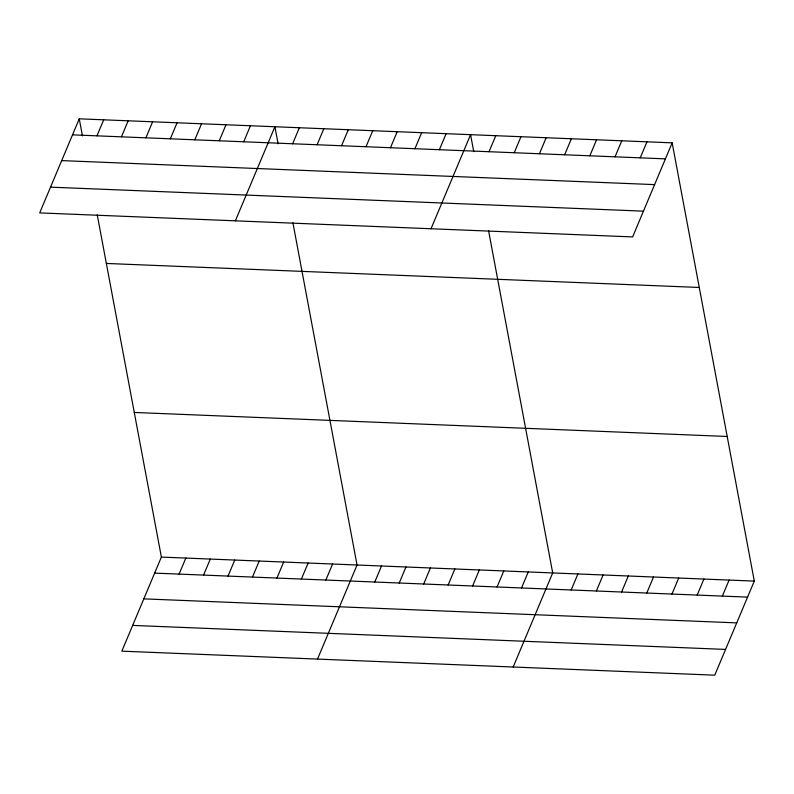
<?xml version="1.0" encoding="UTF-8"?>
<svg xmlns="http://www.w3.org/2000/svg" width="794" height="794" viewBox="0 0 794 794"><rect width="100%" height="100%" fill="white"/><g stroke="black" fill="none" stroke-linecap="round" stroke-linejoin="round"><path stroke-width="1.19" d="M79.251 118.822L39.7 212.901L632.62 236.92L672.161 142.841L79.251 118.822L82.437 135.843M96.967 135.834L103.706 119.815M121.422 136.826L128.162 120.807M145.888 137.819L152.617 121.8M170.343 138.811L177.082 122.782M194.798 139.804L201.537 123.775M219.263 140.786L225.992 124.767M243.718 141.779L250.447 125.76M235.361 220.831L274.913 126.752L278.099 143.764M292.629 143.764L299.368 127.735M317.094 144.756L323.823 128.727M97.245 214.837L161.381 557.08L121.839 651.159L714.749 675.178L754.3 581.099L672.161 142.841M341.549 145.749L348.288 129.72M179.107 574.102L185.836 558.073M366.004 146.731L372.743 130.712M203.562 575.084L210.301 559.065M390.459 147.724L397.199 131.705M228.017 576.077L234.756 560.058M414.925 148.716L421.654 132.687M252.482 577.069L259.211 561.05M439.38 149.709L446.119 133.68M276.937 578.062L283.666 562.033M431.023 228.751L470.574 134.672L473.76 151.684M301.392 579.054L308.132 563.025M489.035 151.714L495.774 135.695M325.848 580.037L332.587 564.018M514.234 152.736L520.973 136.717M317.501 659.089L357.042 565.01L292.907 222.757M539.434 153.758L546.173 137.739M374.768 582.022L381.507 566.003M564.633 154.78L571.372 138.752M399.223 583.014L405.962 566.985M589.833 155.803L596.572 139.774M423.678 584.007L430.417 567.978M615.032 156.825L621.771 140.796M448.144 584.989L454.873 568.97M640.232 157.837L646.971 141.818M472.599 585.982L479.338 569.963M497.054 586.974L503.793 570.955M521.519 587.967L528.248 571.938M513.162 667.01L552.703 572.931L488.568 230.687M571.174 589.972L577.903 573.953M596.373 590.994L603.103 574.975M621.573 592.016L628.302 575.997M646.773 593.039L653.502 577.01M671.972 594.061L678.701 578.032M697.162 595.083L703.901 579.054M722.361 596.096L729.1 580.077M72.512 134.851L665.432 158.86M61.684 160.606L654.603 184.615M50.528 187.146L643.448 211.154M106.356 263.449L699.266 287.468M134.275 412.453L727.195 436.472M161.381 557.08L754.3 581.099M154.641 573.109L747.561 597.118M143.823 598.865L736.733 622.883M132.667 625.404L725.577 649.413"/></g></svg>
